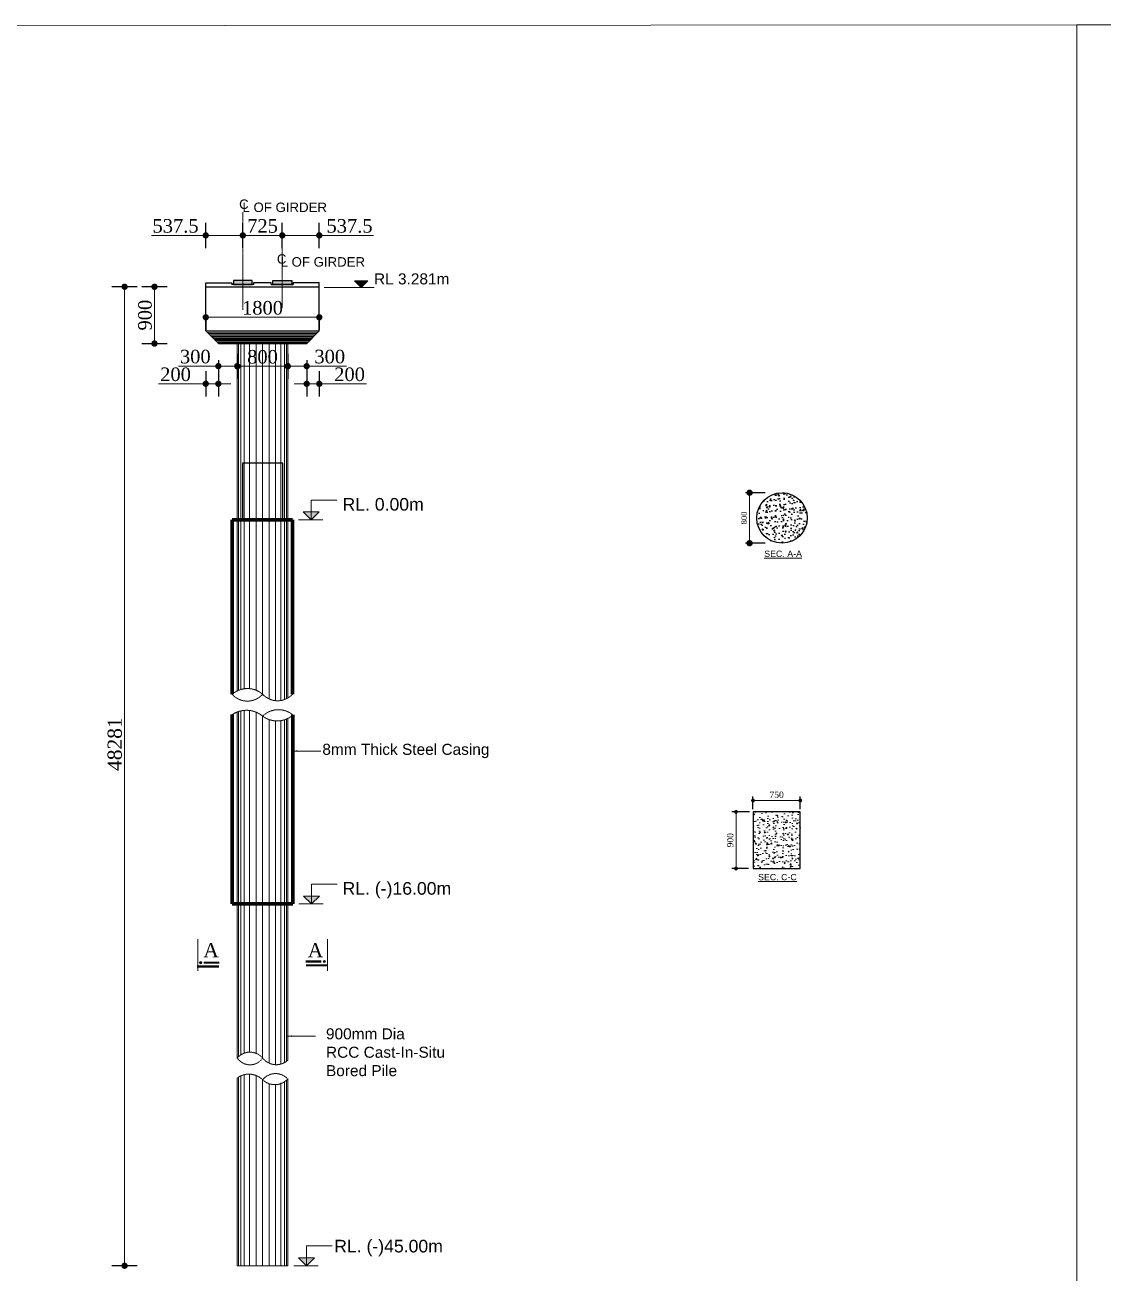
# Model space of a CAD drawing. Header units: millimetres. Extents: x -452357 to 35267, y 81803 to 461763.
# Drawn here: x -260224 to -243131, y 204031 to 223816 of the extents above; entities that cross this region are included whole.
import ezdxf

# ---------------------------------------------------------------- set-up
doc = ezdxf.new("R2010")
doc.units = ezdxf.units.MM
doc.header["$PDMODE"] = 2
doc.linetypes.add('CENTER', pattern=[2, 1.25, -0.25, 0.25, -0.25])
doc.linetypes.add('DASHED', pattern=[0.75, 0.5, -0.25])
doc.layers.get('Defpoints').update_dxf_attribs({"lineweight": 13})
for name, color, linetype, lineweight in [('Center Line', 34, 'Continuous', 15), ('Dimision', 96, 'Continuous', 18), ('hatch', 65, 'Continuous', 15), ('Hatching', 65, 'Continuous', 20), ('Pile', 11, 'Continuous', 15), ('Text', 7, 'Continuous', 15)]:
    doc.layers.add(name, color=color, linetype=linetype, lineweight=lineweight)
doc.layers.add('Pire Line', color=11, linetype='Continuous')
doc.styles.add('ROMANS', font='arial.ttf', dxfattribs={"height": 200})
doc.styles.get("Standard").update_dxf_attribs({"font": 'times.ttf'})
doc.dimstyles.new('ISO-25', dxfattribs={"dimtxt": 175, "dimasz": 100, "dimexe": 65, "dimexo": 115.625, "dimgap": 40, "dimtad": 1, "dimtoh": 1, "dimdec": 0, "dimtxsty": 'Standard', "dimblk": 'DOT', "dimcen": 300, "dimclrd": 256, "dimclre": 256, "dimclrt": 256, "dimadec": 0, "dimazin": 0, "dimtfac": 1, "dimtdec": 0, "dimtix": 1, "dimtmove": 0, "dimatfit": 3, "dimldrblk": 'DOT', "dimfxl": 75, "dimlwd": -1, "dimarcsym": 0})
doc.dimstyles.get("Standard").update_dxf_attribs({"dimtxt": 100, "dimasz": 100, "dimexe": 100, "dimexo": 100, "dimgap": 50, "dimtad": 1, "dimdec": 0, "dimlfac": -1, "dimzin": 0, "dimdsep": 46, "dimtxsty": 'Standard', "dimblk": 'DOT', "dimcen": 0, "dimclrd": 4, "dimclre": 4, "dimclrt": 4, "dimadec": 0, "dimazin": 0, "dimtfac": 1, "dimtdec": 0, "dimtix": 1, "dimtofl": 0, "dimtmove": 0, "dimatfit": 3, "dimfxl": 80, "dimtolj": 1, "dimtzin": 0, "dimlwd": 15, "dimarcsym": 2})

# ---------------------------------------------------------------- blocks, each defined once
blk = doc.blocks.new('_Dot')
at = {"color": 0, "linetype": 'ByBlock', "lineweight": -2}
blk.add_line((-0.5, 0), (-1, 0), dxfattribs=at)
at = {"color": 0, "linetype": 'ByBlock', "const_width": 0.5}
blk.add_lwpolyline([(-0.25, 0, 1), (0.25, 0, 1)], format="xyb", close=True, dxfattribs=at)
blk = doc.blocks.new('*D118')
at = {"layer": 'Defpoints', "color": 0, "ltscale": 3, "transparency": 16777216}
for p in [(-257357, 218749), (-257157, 218549), (-257157, 218128)]:
    blk.add_point(p, dxfattribs=at)
at = {"layer": 'Dimision', "lineweight": -2, "ltscale": 3, "transparency": 16777216}
for p, q in [((-257357, 218328), (-257357, 217928)), ((-257157, 218328), (-257157, 217928))]:
    blk.add_line(p, q, dxfattribs=at)
at = {"layer": 'Dimision', "ltscale": 3, "transparency": 16777216}
for p, q in [((-257457, 218128), (-258106, 218128)), ((-257157, 218128), (-257357, 218128)), ((-257057, 218128), (-256957, 218128))]:
    blk.add_line(p, q, dxfattribs=at)
at = {"layer": 'Dimision', "ltscale": 3, "transparency": 16777216, "xscale": 100, "yscale": 100, "zscale": 100}
blk.add_blockref('_Dot', (-257357, 218128), dxfattribs=at)
at = {"layer": 'Dimision', "ltscale": 3, "transparency": 16777216, "xscale": 100, "yscale": 100, "zscale": 100, "rotation": 180}
blk.add_blockref('_Dot', (-257157, 218128), dxfattribs=at)
at = {"layer": 'Dimision', "ltscale": 3, "transparency": 16777216, "insert": (-257836, 218277), "char_height": 215, "attachment_point": 5}
blk.add_mtext('200', dxfattribs=at)
blk = doc.blocks.new('*D119')
at = {"layer": 'Defpoints', "color": 0, "ltscale": 3, "transparency": 16777216}
for p in [(-257502, 219666), (-258504, 218766), (-258170, 218766)]:
    blk.add_point(p, dxfattribs=at)
at = {"layer": 'Dimision', "lineweight": -2, "ltscale": 3, "transparency": 16777216}
for p, q in [((-257970, 219666), (-258370, 219666)), ((-258370, 218766), (-257970, 218766))]:
    blk.add_line(p, q, dxfattribs=at)
at = {"layer": 'Dimision', "ltscale": 3, "transparency": 16777216}
blk.add_line((-258170, 219566), (-258170, 218866), dxfattribs=at)
at = {"layer": 'Dimision', "ltscale": 3, "transparency": 16777216, "xscale": 100, "yscale": 100, "zscale": 100}
for p, rotation in [((-258170, 219666), 90), ((-258170, 218766), 270)]:
    blk.add_blockref('_Dot', p, dxfattribs=dict(at, rotation=rotation))
at = {"layer": 'Dimision', "ltscale": 3, "transparency": 16777216, "insert": (-258320, 219216), "char_height": 215, "attachment_point": 5, "rotation": 90}
blk.add_mtext('900', dxfattribs=at)
blk = doc.blocks.new('*D165')
at = {"layer": 'Defpoints', "color": 0, "ltscale": 3, "transparency": 16777216}
for p in [(-257357, 219212), (-255557, 219215), (-255557, 219182)]:
    blk.add_point(p, dxfattribs=at)
at = {"layer": 'Dimision', "lineweight": -2, "ltscale": 3, "transparency": 16777216}
for p, q in [((-257357, 219182), (-257357, 218982)), ((-255557, 219182), (-255557, 218982))]:
    blk.add_line(p, q, dxfattribs=at)
at = {"layer": 'Dimision', "ltscale": 3, "transparency": 16777216}
blk.add_line((-257257, 219182), (-255657, 219182), dxfattribs=at)
at = {"layer": 'Dimision', "ltscale": 3, "transparency": 16777216, "xscale": 100, "yscale": 100, "zscale": 100, "rotation": 180}
blk.add_blockref('_Dot', (-257357, 219182), dxfattribs=at)
at = {"layer": 'Dimision', "ltscale": 3, "transparency": 16777216, "xscale": 100, "yscale": 100, "zscale": 100}
blk.add_blockref('_Dot', (-255557, 219182), dxfattribs=at)
at = {"layer": 'Dimision', "ltscale": 3, "transparency": 16777216, "insert": (-256457, 219331), "char_height": 215, "attachment_point": 5}
blk.add_mtext('1800', dxfattribs=at)
blk = doc.blocks.new('*D120')
at = {"layer": 'Defpoints', "color": 0, "ltscale": 3, "transparency": 16777216}
for p in [(-256769, 220480), (-256769, 220207), (-257357, 219598)]:
    blk.add_point(p, dxfattribs=at)
at = {"layer": 'Dimision', "lineweight": -2, "ltscale": 3, "transparency": 16777216}
for p, q in [((-257357, 220280), (-257357, 220680)), ((-256769, 220322), (-256769, 220680))]:
    blk.add_line(p, q, dxfattribs=at)
at = {"layer": 'Dimision', "ltscale": 3, "transparency": 16777216}
for p, q in [((-257357, 220480), (-258215, 220480)), ((-256869, 220480), (-257257, 220480))]:
    blk.add_line(p, q, dxfattribs=at)
at = {"layer": 'Dimision', "ltscale": 3, "transparency": 16777216, "xscale": 100, "yscale": 100, "zscale": 100, "rotation": 180}
blk.add_blockref('_Dot', (-257357, 220480), dxfattribs=at)
at = {"layer": 'Dimision', "ltscale": 3, "transparency": 16777216, "xscale": 100, "yscale": 100, "zscale": 100}
blk.add_blockref('_Dot', (-256769, 220480), dxfattribs=at)
at = {"layer": 'Dimision', "ltscale": 3, "transparency": 16777216, "insert": (-257836, 220629), "char_height": 215, "attachment_point": 5}
blk.add_mtext('537.5', dxfattribs=at)
blk = doc.blocks.new('*D121')
at = {"layer": 'Defpoints', "color": 0, "ltscale": 3, "transparency": 16777216}
for p in [(-255557, 220480), (-256144, 220025), (-255557, 219487)]:
    blk.add_point(p, dxfattribs=at)
at = {"layer": 'Dimision', "lineweight": -2, "ltscale": 3, "transparency": 16777216}
for p, q in [((-256144, 220280), (-256144, 220680)), ((-255557, 220280), (-255557, 220680))]:
    blk.add_line(p, q, dxfattribs=at)
at = {"layer": 'Dimision', "ltscale": 3, "transparency": 16777216}
for p, q in [((-256044, 220480), (-255657, 220480)), ((-255557, 220480), (-254699, 220480))]:
    blk.add_line(p, q, dxfattribs=at)
at = {"layer": 'Dimision', "ltscale": 3, "transparency": 16777216, "xscale": 100, "yscale": 100, "zscale": 100, "rotation": 180}
blk.add_blockref('_Dot', (-256144, 220480), dxfattribs=at)
at = {"layer": 'Dimision', "ltscale": 3, "transparency": 16777216, "xscale": 100, "yscale": 100, "zscale": 100}
blk.add_blockref('_Dot', (-255557, 220480), dxfattribs=at)
at = {"layer": 'Dimision', "ltscale": 3, "transparency": 16777216, "insert": (-255078, 220629), "char_height": 215, "attachment_point": 5}
blk.add_mtext('537.5', dxfattribs=at)
blk = doc.blocks.new('*D122')
at = {"layer": 'Defpoints', "color": 0, "ltscale": 3, "transparency": 16777216}
for p in [(-256857, 218681), (-257157, 218618), (-256857, 218408)]:
    blk.add_point(p, dxfattribs=at)
at = {"layer": 'Dimision', "lineweight": -2, "ltscale": 3, "transparency": 16777216}
for p, q in [((-257157, 218502), (-257157, 218208)), ((-256857, 218566), (-256857, 218208))]:
    blk.add_line(p, q, dxfattribs=at)
at = {"layer": 'Dimision', "ltscale": 3, "transparency": 16777216}
for p, q in [((-257157, 218408), (-257789, 218408)), ((-256957, 218408), (-257057, 218408))]:
    blk.add_line(p, q, dxfattribs=at)
at = {"layer": 'Dimision', "ltscale": 3, "transparency": 16777216, "xscale": 100, "yscale": 100, "zscale": 100, "rotation": 180}
blk.add_blockref('_Dot', (-257157, 218408), dxfattribs=at)
at = {"layer": 'Dimision', "ltscale": 3, "transparency": 16777216, "xscale": 100, "yscale": 100, "zscale": 100}
blk.add_blockref('_Dot', (-256857, 218408), dxfattribs=at)
at = {"layer": 'Dimision', "ltscale": 3, "transparency": 16777216, "insert": (-257523, 218558), "char_height": 215, "attachment_point": 5}
blk.add_mtext('300', dxfattribs=at)
blk = doc.blocks.new('*D166')
at = {"layer": 'Defpoints', "color": 0, "ltscale": 3, "transparency": 16777216}
for p in [(-256769, 220480), (-256769, 219766), (-256144, 219766)]:
    blk.add_point(p, dxfattribs=at)
at = {"layer": 'Dimision', "lineweight": -2, "ltscale": 3, "transparency": 16777216}
for p, q in [((-256769, 220280), (-256769, 220680)), ((-256144, 220280), (-256144, 220680))]:
    blk.add_line(p, q, dxfattribs=at)
at = {"layer": 'Dimision', "ltscale": 3, "transparency": 16777216}
blk.add_line((-256244, 220480), (-256669, 220480), dxfattribs=at)
at = {"layer": 'Dimision', "ltscale": 3, "transparency": 16777216, "xscale": 100, "yscale": 100, "zscale": 100, "rotation": 180}
blk.add_blockref('_Dot', (-256769, 220480), dxfattribs=at)
at = {"layer": 'Dimision', "ltscale": 3, "transparency": 16777216, "xscale": 100, "yscale": 100, "zscale": 100}
blk.add_blockref('_Dot', (-256144, 220480), dxfattribs=at)
at = {"layer": 'Dimision', "ltscale": 3, "transparency": 16777216, "insert": (-256457, 220629), "char_height": 215, "attachment_point": 5}
blk.add_mtext('725', dxfattribs=at)
blk = doc.blocks.new('*D167')
at = {"layer": 'Defpoints', "color": 0, "ltscale": 3, "transparency": 16777216}
for p in [(-256857, 218766), (-256057, 218766), (-256057, 218405)]:
    blk.add_point(p, dxfattribs=at)
at = {"layer": 'Dimision', "lineweight": -2, "ltscale": 3, "transparency": 16777216}
for p, q in [((-256857, 218605), (-256857, 218205)), ((-256057, 218605), (-256057, 218205))]:
    blk.add_line(p, q, dxfattribs=at)
at = {"layer": 'Dimision', "ltscale": 3, "transparency": 16777216}
blk.add_line((-256757, 218405), (-256157, 218405), dxfattribs=at)
at = {"layer": 'Dimision', "ltscale": 3, "transparency": 16777216, "xscale": 100, "yscale": 100, "zscale": 100, "rotation": 180}
blk.add_blockref('_Dot', (-256857, 218405), dxfattribs=at)
at = {"layer": 'Dimision', "ltscale": 3, "transparency": 16777216, "xscale": 100, "yscale": 100, "zscale": 100}
blk.add_blockref('_Dot', (-256057, 218405), dxfattribs=at)
at = {"layer": 'Dimision', "ltscale": 3, "transparency": 16777216, "insert": (-256457, 218554), "char_height": 215, "attachment_point": 5}
blk.add_mtext('800', dxfattribs=at)
blk = doc.blocks.new('*D123')
at = {"layer": 'Defpoints', "color": 0, "ltscale": 3, "transparency": 16777216}
for p in [(-255557, 218749), (-255757, 218549), (-255757, 218128)]:
    blk.add_point(p, dxfattribs=at)
at = {"layer": 'Dimision', "lineweight": -2, "ltscale": 3, "transparency": 16777216}
for p, q in [((-255757, 218328), (-255757, 217928)), ((-255557, 218328), (-255557, 217928))]:
    blk.add_line(p, q, dxfattribs=at)
at = {"layer": 'Dimision', "ltscale": 3, "transparency": 16777216}
for p, q in [((-255857, 218128), (-255957, 218128)), ((-255757, 218128), (-255557, 218128)), ((-255457, 218128), (-254808, 218128))]:
    blk.add_line(p, q, dxfattribs=at)
at = {"layer": 'Dimision', "ltscale": 3, "transparency": 16777216, "xscale": 100, "yscale": 100, "zscale": 100}
blk.add_blockref('_Dot', (-255757, 218128), dxfattribs=at)
at = {"layer": 'Dimision', "ltscale": 3, "transparency": 16777216, "xscale": 100, "yscale": 100, "zscale": 100, "rotation": 180}
blk.add_blockref('_Dot', (-255557, 218128), dxfattribs=at)
at = {"layer": 'Dimision', "ltscale": 3, "transparency": 16777216, "insert": (-255077, 218277), "char_height": 215, "attachment_point": 5}
blk.add_mtext('200', dxfattribs=at)
blk = doc.blocks.new('*D124')
at = {"layer": 'Defpoints', "color": 0, "ltscale": 3, "transparency": 16777216}
for p in [(-256057, 218681), (-255757, 218618), (-256057, 218408)]:
    blk.add_point(p, dxfattribs=at)
at = {"layer": 'Dimision', "lineweight": -2, "ltscale": 3, "transparency": 16777216}
for p, q in [((-256057, 218566), (-256057, 218208)), ((-255757, 218502), (-255757, 218208))]:
    blk.add_line(p, q, dxfattribs=at)
at = {"layer": 'Dimision', "ltscale": 3, "transparency": 16777216}
for p, q in [((-255957, 218408), (-255857, 218408)), ((-255757, 218408), (-255125, 218408))]:
    blk.add_line(p, q, dxfattribs=at)
at = {"layer": 'Dimision', "ltscale": 3, "transparency": 16777216, "xscale": 100, "yscale": 100, "zscale": 100, "rotation": 180}
blk.add_blockref('_Dot', (-256057, 218408), dxfattribs=at)
at = {"layer": 'Dimision', "ltscale": 3, "transparency": 16777216, "xscale": 100, "yscale": 100, "zscale": 100}
blk.add_blockref('_Dot', (-255757, 218408), dxfattribs=at)
at = {"layer": 'Dimision', "ltscale": 3, "transparency": 16777216, "insert": (-255391, 218558), "char_height": 215, "attachment_point": 5}
blk.add_mtext('300', dxfattribs=at)
blk = doc.blocks.new('*D125')
at = {"layer": 'Defpoints', "color": 0, "ltscale": 3, "transparency": 16777216}
for p in [(-258644, 219666), (-257950, 219666), (-257570, 204147)]:
    blk.add_point(p, dxfattribs=at)
at = {"layer": 'Dimision', "lineweight": -2, "ltscale": 3, "transparency": 16777216}
for p, q in [((-258444, 219666), (-258844, 219666)), ((-258444, 204147), (-258844, 204147))]:
    blk.add_line(p, q, dxfattribs=at)
at = {"layer": 'Dimision', "ltscale": 3, "transparency": 16777216}
blk.add_line((-258644, 204247), (-258644, 219566), dxfattribs=at)
at = {"layer": 'Dimision', "ltscale": 3, "transparency": 16777216, "xscale": 100, "yscale": 100, "zscale": 100}
for p, rotation in [((-258644, 219666), 90), ((-258644, 204147), 270)]:
    blk.add_blockref('_Dot', p, dxfattribs=dict(at, rotation=rotation))
at = {"layer": 'Dimision', "ltscale": 3, "transparency": 16777216, "insert": (-258799, 212415), "char_height": 225, "attachment_point": 5, "rotation": 90}
blk.add_mtext('48281', dxfattribs=at)
blk = doc.blocks.new('*D139')
at = {"layer": 'Defpoints', "color": 0, "ltscale": 5, "transparency": 16777216}
for p in [(-247931, 211522), (-248681, 211266), (-247931, 211266)]:
    blk.add_point(p, dxfattribs=at)
at = {"layer": 'Dimision', "lineweight": -2, "ltscale": 5, "transparency": 16777216}
for p, q in [((-248681, 211382), (-248681, 211587)), ((-247931, 211382), (-247931, 211587))]:
    blk.add_line(p, q, dxfattribs=at)
at = {"layer": 'Dimision', "ltscale": 5, "transparency": 16777216}
blk.add_line((-248621, 211522), (-247991, 211522), dxfattribs=at)
at = {"layer": 'Dimision', "ltscale": 5, "transparency": 16777216, "xscale": 60, "yscale": 60, "zscale": 60, "rotation": 180}
blk.add_blockref('_Dot', (-248681, 211522), dxfattribs=at)
at = {"layer": 'Dimision', "ltscale": 5, "transparency": 16777216, "xscale": 60, "yscale": 60, "zscale": 60}
blk.add_blockref('_Dot', (-247931, 211522), dxfattribs=at)
at = {"layer": 'Dimision', "ltscale": 5, "transparency": 16777216, "insert": (-248306, 211613), "char_height": 120, "attachment_point": 5}
blk.add_mtext('{\\H0.83333x;750}', dxfattribs=at)
blk = doc.blocks.new('*D140')
at = {"layer": 'Defpoints', "color": 0, "ltscale": 5, "transparency": 16777216}
for p in [(-248374, 216401), (-248735, 215601), (-248374, 215601)]:
    blk.add_point(p, dxfattribs=at)
at = {"layer": 'Dimision', "lineweight": -2, "ltscale": 5, "transparency": 16777216}
for p, q in [((-248489, 216401), (-248800, 216401)), ((-248489, 215601), (-248800, 215601))]:
    blk.add_line(p, q, dxfattribs=at)
at = {"layer": 'Dimision', "ltscale": 5, "transparency": 16777216}
blk.add_line((-248735, 216301), (-248735, 215701), dxfattribs=at)
at = {"layer": 'Dimision', "ltscale": 5, "transparency": 16777216, "xscale": 100, "yscale": 100, "zscale": 100}
for p, rotation in [((-248735, 216401), 90), ((-248735, 215601), 270)]:
    blk.add_blockref('_Dot', p, dxfattribs=dict(at, rotation=rotation))
at = {"layer": 'Dimision', "ltscale": 5, "transparency": 16777216, "insert": (-248821, 216001), "char_height": 160, "attachment_point": 5, "rotation": 90}
blk.add_mtext('{\\H0.5625x;800}', dxfattribs=at)
blk = doc.blocks.new('*D141')
at = {"layer": 'Defpoints', "color": 0, "ltscale": 5, "transparency": 16777216}
for p in [(-248622, 211342), (-248950, 210442), (-248636, 210442)]:
    blk.add_point(p, dxfattribs=at)
at = {"layer": 'Dimision', "lineweight": -2, "ltscale": 5, "transparency": 16777216}
for p, q in [((-248737, 211342), (-249015, 211342)), ((-248752, 210442), (-249015, 210442))]:
    blk.add_line(p, q, dxfattribs=at)
at = {"layer": 'Dimision', "ltscale": 5, "transparency": 16777216}
blk.add_line((-248950, 211282), (-248950, 210502), dxfattribs=at)
at = {"layer": 'Dimision', "ltscale": 5, "transparency": 16777216, "xscale": 60, "yscale": 60, "zscale": 60}
for p, rotation in [((-248950, 211342), 90), ((-248950, 210442), 270)]:
    blk.add_blockref('_Dot', p, dxfattribs=dict(at, rotation=rotation))
at = {"layer": 'Dimision', "ltscale": 5, "transparency": 16777216, "insert": (-249041, 210892), "char_height": 120, "attachment_point": 5, "rotation": 90}
blk.add_mtext('{\\H0.83333x;900}', dxfattribs=at)

msp = doc.modelspace()

# ---------------------------------------------------------------- hatches: boundary and pattern name
at = {"layer": 'Dimision', "ltscale": 5}
msp.add_hatch(color=256, dxfattribs=at).paths.add_polyline_path([(-254998.6, 219762.3), (-254786.5, 219762.3), (-254892.5, 219656.2)])
at = {"layer": 'Dimision', "ltscale": 3}
for points in [[(-255812.9, 216096.5), (-255686.7, 215970.3), (-255560.5, 216096.5)], [(-255806.5, 210007.8), (-255680.4, 209881.6), (-255554.2, 210007.8)], [(-255887.9, 204272.9), (-255761.7, 204146.7), (-255635.5, 204272.9)]]:
    msp.add_hatch(color=256, dxfattribs=at).paths.add_polyline_path(points)
at = {"layer": 'Hatching', "ltscale": 3}
h = msp.add_hatch(dxfattribs=at)
h.set_pattern_fill('AR-CONC', color=256, style=0)
h.set_pattern_definition([(50, (178600.08, 80032.49), (182.18467, -15.939086), [19.05, -209.55]), (355, (178600.08, 80032.5), (-35.242826, 191.05664), [15.24, -167.64]), (100.451, (178615.26, 80031.16), (146.9425, 175.11669), [16.19, -178.09]), (46.1842, (178600.08, 80083.3), (271.07904, -42.04233), [28.575, -314.325]), (96.6356, (178622.67, 80079.8), (237.40423, 247.42556), [24.285, -267.135]), (351.184, (178600.08, 80083.3), (237.4046, 247.42512), [22.86, -251.46]), (21, (178625.48, 80070.59), (151.61488, -102.26552), [19.05, -209.55]), (326, (178625.48, 80070.6), (61.80203, 184.18797), [15.24, -167.64]), (71.4514, (178638.11, 80062.07), (213.41649, 81.92286), [16.19, -178.09]), (37.5, (178600.08, 80032.49), (3.088603, 84.555039), [0, -165.608, 0, -170.18, 0, -168.275]), (7.5, (178600.08, 80032.49), (66.819663, 100.180575), [0, -97.028, 0, -161.798, 0, -64.135]), (327.5, (178543.435, 80032.49), (135.590595, -5.728744), [0, -63.5, 0, -198.12, 0, -262.89]), (317.5, (178518.03, 80032.49), (148.12918, 25.42649), [0, -82.55, 0, -131.572, 0, -186.69])])
h.paths.add_polyline_path([(-247930.6, 211342.3), (-248680.6, 211342.3), (-248680.6, 210442.3), (-247930.6, 210442.3)])
at = {"layer": 'Pire Line', "ltscale": 3}
h = msp.add_hatch(color=256, dxfattribs=at)
h.paths.add_polyline_path([(-256769.3, 219766.2), (-256919.3, 219766.2), (-256919.3, 219701.2), (-256769.3, 219701.2)])
h.paths.add_polyline_path([(-256619.3, 219766.2), (-256769.3, 219766.2), (-256769.3, 219701.2), (-256619.3, 219701.2)])
h = msp.add_hatch(color=256, dxfattribs=at)
h.paths.add_polyline_path([(-256144.3, 219766.2), (-255994.3, 219766.2), (-255994.3, 219701.2), (-256144.3, 219701.2)])
h.paths.add_polyline_path([(-256294.3, 219766.2), (-256144.3, 219766.2), (-256144.3, 219701.2), (-256294.3, 219701.2)])
at = {"layer": 'Pire Line', "ltscale": 5}
h = msp.add_hatch(dxfattribs=at)
h.set_pattern_fill('AR-CONC', color=256, style=0)
h.set_pattern_definition([(50, (229529.67, 3870.8), (182.18467, -15.939086), [19.05, -209.55]), (355, (229529.67, 3870.8), (-35.24342, 191.056845), [15.24, -167.640584]), (100.451445, (229544.85, 3869.47), (146.94125, 175.11775), [16.19001, -178.090245]), (46.1842, (229529.67, 3921.6), (271.07904, -42.04233), [28.575, -314.325]), (96.63556, (229552.26, 3918.1), (237.40413, 247.42612), [24.28502, -267.13561]), (351.18415, (229529.67, 3921.6), (237.40413, 247.42612), [22.85997, -251.45973]), (21, (229555.07, 3908.9), (151.61439, -102.2652), [19.05, -209.55]), (326, (229555.07, 3908.9), (61.80203, 184.187966), [15.24, -167.64]), (71.451445, (229567.7, 3900.38), (213.41642, 81.92277), [16.19001, -178.08994]), (37.5, (229529.67, 3870.8), (3.088603, 84.555039), [0, -165.608, 0, -170.18, 0, -168.275]), (7.5, (229529.67, 3870.8), (66.819663, 100.180575), [0, -97.028, 0, -161.798, 0, -64.135]), (327.5, (229473.03, 3870.8), (135.590595, -5.728744), [0, -63.5, 0, -198.12, 0, -262.89]), (317.5, (229447.63, 3870.8), (148.129181, 25.42649), [0, -82.55, 0, -131.572, 0, -186.69])])
h.paths.add_polyline_path([(-248620.4, 216001.3, 1), (-247820.4, 216001.3, 1)])
at = {"layer": 'Text'}
for points in [[(-257419, 208950.9, -1), (-257454.8, 208950.9, -1)], [(-255494.7, 208969.7, 1), (-255458.8, 208969.7, 1)]]:
    msp.add_hatch(color=256, dxfattribs=at).paths.add_polyline_path(points)

# ---------------------------------------------------------------- linework, layer by layer
at = {"layer": 'Center Line', "linetype": 'CENTER'}
for p, q in [((-256769.3, 219300.6), (-256769.3, 220850.9)), ((-256144.3, 219335.6), (-256144.3, 220279.1))]:
    msp.add_line(p, q, dxfattribs=at)
at = {"layer": 'Dimision', "ltscale": 5}
msp.add_line((-254689.3, 219656.2), (-255480.2, 219656.2), dxfattribs=at)
at = {"layer": 'Dimision', "ltscale": 3}
for p, q in [((-255686.7, 215970.3), (-255686.7, 216283.8)), ((-255686.7, 216283.8), (-255279.9, 216283.8)), ((-255885.4, 215970.3), (-255501.9, 215970.3)), ((-255680.4, 210195.1), (-255273.6, 210195.1)), ((-255680.4, 209881.6), (-255680.4, 210195.1)), ((-255879.1, 209881.6), (-255495.6, 209881.6)), ((-255761.7, 204146.7), (-255761.7, 204460.2)), ((-255761.7, 204460.2), (-255354.9, 204460.2)), ((-255960.4, 204146.7), (-255576.9, 204146.7))]:
    msp.add_line(p, q, dxfattribs=at)
at = {"layer": 'Dimision', "ltscale": 5}
msp.add_lwpolyline([(-254998.6, 219762.3), (-254786.5, 219762.3), (-254892.5, 219656.2)], close=True, dxfattribs=at)
at = {"layer": 'Dimision', "ltscale": 3}
for points in [[(-255560.5, 216096.5), (-255812.9, 216096.5), (-255686.7, 215970.3)], [(-255554.2, 210007.8), (-255806.5, 210007.8), (-255680.4, 209881.6)], [(-255635.5, 204272.9), (-255887.9, 204272.9), (-255761.7, 204146.7)]]:
    msp.add_lwpolyline(points, close=True, dxfattribs=at)
at = {"layer": 'hatch', "ltscale": 3}
for p, q in [((-256856.8, 218766.2), (-256056.8, 218766.2)), ((-256353.3, 213132.1), (-256353.3, 215970.3)), ((-256249.2, 213104.2), (-256249.2, 215970.3)), ((-256165.5, 213107.2), (-256165.5, 215970.3)), ((-256111.2, 213121.1), (-256111.2, 215970.3)), ((-256077.6, 213135), (-256077.6, 215970.3)), ((-256056.8, 213146), (-256056.8, 215970.3)), ((-256856.8, 204146.7), (-256056.8, 204146.7))]:
    msp.add_line(p, q, dxfattribs=at)
at = {"layer": 'hatch', "lineweight": 80, "ltscale": 3}
for p, q in [((-256938.1, 215970.3), (-256938.1, 213205.5)), ((-255981.8, 215970.3), (-256938.1, 215970.3)), ((-255981.8, 215970.3), (-255981.8, 213205.5)), ((-256938.1, 212882.8), (-256938.1, 209881.6)), ((-255975.5, 212877.7), (-255975.5, 209881.6)), ((-255975.5, 209881.6), (-256938.1, 209881.6))]:
    msp.add_line(p, q, dxfattribs=at)
at = {"layer": 'hatch', "ltscale": 3}
for points in [[(-277316.1, 223790.8), (-243546.4, 223816.1), (-243546.4, 187871.7), (-277316.1, 187871.7)], [(-243546.4, 223816.1), (-208199.3, 223816.1), (-208199.3, 187871.7), (-243546.4, 187871.7)]]:
    msp.add_lwpolyline(points, close=True, dxfattribs=at)
at = {"layer": 'Hatching', "ltscale": 3}
for p, q in [((-256294.3, 219766.2), (-255994.3, 219766.2)), ((-256856.8, 218766.2), (-256856.8, 213251.3)), ((-256856.8, 213259.5), (-256856.8, 218766.2)), ((-256836, 213268.9), (-256836, 218766.2)), ((-256802.5, 213280.8), (-256802.5, 218766.2)), ((-256748.1, 213292.8), (-256748.1, 218766.2)), ((-256664.4, 213295), (-256664.4, 218766.2)), ((-256560.3, 213270), (-256560.3, 218766.2)), ((-256456.8, 213203.9), (-256456.8, 218766.2)), ((-256353.3, 215970.3), (-256353.3, 218766.2)), ((-256249.2, 215970.3), (-256249.2, 218766.2)), ((-256165.5, 215970.3), (-256165.5, 218766.2)), ((-256111.2, 215970.3), (-256111.2, 218766.2)), ((-256077.6, 215970.3), (-256077.6, 218766.2)), ((-256056.8, 218766.2), (-256056.8, 215970.3)), ((-256056.8, 215970.3), (-256056.8, 218766.2)), ((-256056.8, 215970.3), (-256056.8, 213155.5)), ((-256856.8, 207440.5), (-256856.8, 212925.1)), ((-256856.8, 212923.5), (-256856.8, 207440.5)), ((-256836, 207462), (-256836, 212932.4)), ((-256802.5, 207488.4), (-256802.5, 212941.7)), ((-256748.1, 207516), (-256748.1, 212950.3)), ((-256664.4, 207532.3), (-256664.4, 212949.1)), ((-256560.3, 207514.5), (-256560.3, 212922.3)), ((-256156.8, 212952.3), (-256156.8, 212952)), ((-256456.8, 207438.4), (-256456.8, 212860.9)), ((-256353.3, 207358.4), (-256353.3, 212805)), ((-256249.2, 207333.6), (-256249.2, 212783.9)), ((-256165.5, 207343.9), (-256165.5, 212788.1)), ((-256111.2, 207366.1), (-256111.2, 212801.1)), ((-256077.6, 207387.6), (-256077.6, 212813.5)), ((-256056.8, 212823.1), (-256056.8, 207399.6)), ((-256056.8, 207404.9), (-256056.8, 212823.1)), ((-256802.5, 204146.7), (-256802.5, 207156.1)), ((-256748.1, 204146.7), (-256748.1, 207175.1)), ((-256681.8, 207340.2), (-256681.8, 207340)), ((-256664.4, 204146.7), (-256664.4, 207184.1)), ((-256560.3, 204146.7), (-256560.3, 207162.9)), ((-256856.8, 207124.3), (-256856.8, 204146.7)), ((-256856.8, 204146.7), (-256856.8, 207124.3)), ((-256836, 204146.7), (-256836, 207138.2)), ((-256836, 207095.8), (-256836, 204146.7)), ((-256802.5, 207073.2), (-256802.5, 204146.7)), ((-256748.1, 207048.6), (-256748.1, 204146.7)), ((-256664.4, 207025.8), (-256664.4, 204146.7)), ((-256560.3, 207021.6), (-256560.3, 204146.7)), ((-256456.8, 204146.7), (-256456.8, 207096.2)), ((-256456.8, 207094.8), (-256456.8, 204146.7)), ((-256353.3, 204146.7), (-256353.3, 207032.8)), ((-256353.3, 207021.6), (-256353.3, 204146.7)), ((-256249.2, 207025.8), (-256249.2, 204146.7)), ((-256249.2, 204146.7), (-256249.2, 207017.8)), ((-256165.5, 207048.6), (-256165.5, 204146.7)), ((-256165.5, 204146.7), (-256165.5, 207034.8)), ((-256111.2, 207073.2), (-256111.2, 204146.7)), ((-256111.2, 204146.7), (-256111.2, 207061.7)), ((-256077.6, 207095.8), (-256077.6, 204146.7)), ((-256077.6, 204146.7), (-256077.6, 207087)), ((-256056.8, 207114), (-256056.8, 204146.7)), ((-256056.8, 204146.7), (-256056.8, 207107.2))]:
    msp.add_line(p, q, dxfattribs=at)
at = {"layer": 'Hatching', "ltscale": 5}
for p, q in [((-257356.8, 218966.2), (-255556.8, 218966.2)), ((-257336.5, 218945.9), (-255577.1, 218945.9)), ((-257314.3, 218923.8), (-255599.3, 218923.8)), ((-257292.2, 218901.6), (-255621.5, 218901.6)), ((-257271.8, 218881.3), (-255641.8, 218881.3)), ((-257255.2, 218864.7), (-255658.4, 218864.7)), ((-257238.6, 218848), (-255675, 218848)), ((-257222, 218831.4), (-255691.6, 218831.4)), ((-257207.2, 218816.6), (-255706.4, 218816.6)), ((-257185, 218794.5), (-255728.6, 218794.5))]:
    msp.add_line(p, q, dxfattribs=at)
msp.add_lwpolyline([(-257170, 218779.4), (-255743.7, 218779.4)], dxfattribs=at)
at = {"layer": 'Pile', "linetype": 'DASHED', "ltscale": 5}
for points in [[(-255981.8, 213205.5, -0.4335865), (-256455.4, 213205.5, 0.3767414), (-256938.1, 213205.5, 0.4459787), (-256455.4, 213205.5)], [(-256938.1, 212882.8, -0.3320842), (-256455.4, 212859.8, 0.3553736), (-255975.5, 212877.7, 0.384713), (-256455.4, 212859.8)], [(-256056.8, 207404.9, -0.442265), (-256455.4, 207440.5, 0.4581306), (-256856.8, 207440.5, 0.5420977), (-256455.4, 207440.5)], [(-256856.8, 207124.3, -0.3680063), (-256455.4, 207094.8, 0.4180624), (-256056.8, 207107.2, 0.4617894), (-256455.4, 207094.8)]]:
    msp.add_lwpolyline(points, format="xyb", dxfattribs=at)
at = {"layer": 'Pire Line', "ltscale": 10}
for p, q in [((-257356.8, 218966.2), (-257356.8, 219726.2)), ((-257356.8, 219726.2), (-256944.3, 219726.2)), ((-257356.8, 219666.2), (-255556.8, 219666.2)), ((-256594.3, 219731.2), (-256356.8, 219731.2)), ((-255556.8, 218966.2), (-255556.8, 219731.2)), ((-257156.8, 218766.2), (-257356.8, 218966.2)), ((-255556.8, 218966.2), (-255756.8, 218766.2)), ((-257156.8, 218766.2), (-255756.8, 218766.2))]:
    msp.add_line(p, q, dxfattribs=at)
at = {"layer": 'Pire Line', "ltscale": 5}
for p, q in [((-248680.6, 211342.3), (-248680.6, 210442.3)), ((-247930.6, 211342.3), (-248680.6, 211342.3)), ((-247930.6, 210442.3), (-247930.6, 211342.3)), ((-248680.6, 210442.3), (-247930.6, 210442.3))]:
    msp.add_line(p, q, dxfattribs=at)
for points in [[(-256944.3, 219726.2), (-256944.3, 219701.2)], [(-256594.3, 219701.2), (-256594.3, 219731.2)], [(-256319.3, 219701.2), (-256319.3, 219731.2)], [(-255969.3, 219731.2), (-255969.3, 219701.2)]]:
    msp.add_lwpolyline(points, dxfattribs=at)
at = {"layer": 'Pire Line', "ltscale": 10}
for points in [[(-256594.3, 219701.2), (-256944.3, 219701.2)], [(-256431.8, 219731.2), (-256319.3, 219731.2)], [(-256319.3, 219701.2), (-255969.3, 219701.2)], [(-255969.3, 219731.2), (-255556.8, 219731.2)]]:
    msp.add_lwpolyline(points, dxfattribs=at)
at = {"layer": 'Pire Line', "ltscale": 5}
for points in [[(-256619.3, 219766.2), (-256919.3, 219766.2), (-256919.3, 219701.2), (-256619.3, 219701.2)], [(-256294.3, 219766.2), (-255994.3, 219766.2), (-255994.3, 219701.2), (-256294.3, 219701.2)]]:
    msp.add_lwpolyline(points, close=True, dxfattribs=at)
at = {"layer": 'Pire Line', "linetype": 'DASHED', "ltscale": 5}
msp.add_lwpolyline([(-256776.5, 215970.3), (-256137.1, 215970.3), (-256137.1, 216870.3), (-256776.5, 216870.3)], close=True, dxfattribs=at)
at = {"layer": 'Pire Line', "ltscale": 5}
msp.add_circle((-248220.4, 216001.3), 400, dxfattribs=at)
at = {"layer": 'Text'}
for p, q in [((-257485, 209323.4), (-257485, 208823.9)), ((-255428.6, 209323.4), (-255428.6, 208823.9))]:
    msp.add_line(p, q, dxfattribs=at)
at = {"layer": 'Text', "const_width": 35.9}
for points in [[(-257391.4, 208950.9), (-257141.9, 208950.9)], [(-255522.2, 208969.7), (-255771.7, 208969.7)], [(-257496.3, 208889.8), (-257146.9, 208889.8)], [(-255417.3, 208908.6), (-255766.7, 208908.6)]]:
    msp.add_lwpolyline(points, dxfattribs=at)
at = {"layer": 'Text'}
for centre in [(-257436.9, 208950.9), (-255476.7, 208969.7)]:
    msp.add_circle(centre, 17.9, dxfattribs=at)

# ---------------------------------------------------------------- texts
at = {"layer": 'Text', "style": 'ROMANS'}
for s, height, p in [('RL 3.281m ', 175, (-254689.9, 219703.2)), (' RL. 0.00m ', 200, (-255267, 216117.4)), ('%%USEC. A-A', 100, (-248502.3, 215383)), ('8mm Thick Steel Casing', 175, (-255508.6, 212245.6)), ('%%USEC. C-C', 100, (-248600.1, 210258)), (' RL. (-)16.00m ', 200, (-255266.4, 210028.7)), (' RL. (-)45.00m ', 200, (-255398.6, 204357.7))]:
    msp.add_text(s, height=height, dxfattribs=at).set_placement(p)
at = {"layer": 'Text'}
for p in [(-257395.2, 209036.9), (-255739.7, 209036.9)]:
    msp.add_text('A', height=224.2, dxfattribs=at).set_placement(p)
at = {"layer": 'Text', "style": 'ROMANS'}
for s, insert, char_height, width, attachment_point in [('C', (-256828.3, 221049.6), 150, 8235.459, 1), ('L OF GIRDER', (-256774.4, 221000.5), 150, 8235.459, 1), ('C', (-256229.6, 220181.2), 150, 8235.459, 1), ('L OF GIRDER', (-256170.6, 220135.4), 150, 8235.459, 1), ('\\pxql;900mm Dia \\PRCC Cast-In-Situ Bored Pile', (-253153.5, 207910.7), 175, 2297.815, 3)]:
    msp.add_mtext(s, dxfattribs=dict(at, insert=insert, char_height=char_height, width=width, attachment_point=attachment_point))

# ---------------------------------------------------------------- dimensions: what is measured, and where the dimension line sits
at = {"layer": 'Dimision', "ltscale": 3}
for base, p1, p2, text, picture, middle in [((-256769.3, 220479.8), (-257356.8, 219598), (-256769.3, 220206.6), '537.5', '*D120', (-257835.9, 220479.8)), ((-255556.8, 220479.8), (-256144.3, 220024.9), (-255556.8, 219487), '537.5', '*D121', (-255077.7, 220479.8)), ((-257156.8, 218127.9), (-257356.8, 218749.5), (-257156.8, 218549.5), '200', '*D118', (-257836.5, 218127.9)), ((-256856.8, 218408.3), (-257156.8, 218617.6), (-256856.8, 218681.2), '300', '*D122', (-257522.8, 218408.3))]:
    dim = msp.add_linear_dim(base=base, p1=p1, p2=p2, text=text, dimstyle='ISO-25', override={"dimtxt": 215, "dimexe": 200, "dimfxl": 200, "dimfxlon": 1}, dxfattribs=at)
    dim.commit()
    dim.dimension.update_dxf_attribs({"geometry": picture, "text_midpoint": middle, "dimtype": 160})
for base, p1, p2, text, picture, middle in [((-256769.3, 220479.8), (-256144.3, 219766.2), (-256769.3, 219766.2), '725', '*D166', (-256456.8, 220629.5)), ((-255556.8, 219182.1), (-257356.8, 219211.6), (-255556.8, 219214.8), '1800', '*D165', (-256456.8, 219331.4))]:
    dim = msp.add_linear_dim(base=base, p1=p1, p2=p2, text=text, dimstyle='ISO-25', override={"dimtxt": 215, "dimexe": 200, "dimfxl": 200, "dimfxlon": 1}, dxfattribs=at)
    dim.commit()
    dim.dimension.update_dxf_attribs({"geometry": picture, "text_midpoint": middle})
for base, p1, p2, angle, text, override, picture, middle in [((-258644.1, 219666.2), (-257569.8, 204146.7), (-257949.9, 219666.2), 90, '48281', {"dimtxt": 225, "dimexe": 200, "dimfxl": 200, "dimfxlon": 1}, '*D125', (-258644.1, 212414.6)), ((-256056.8, 218408.3), (-255756.8, 218617.6), (-256056.8, 218681.2), 180, '300', {"dimtxt": 215, "dimexe": 200, "dimfxl": 200, "dimfxlon": 1}, '*D124', (-255390.8, 218408.3)), ((-255756.8, 218127.9), (-255556.8, 218749.5), (-255756.8, 218549.5), 180, '200', {"dimtxt": 215, "dimexe": 200, "dimfxl": 200, "dimfxlon": 1}, '*D123', (-255077.1, 218127.9))]:
    dim = msp.add_linear_dim(base=base, p1=p1, p2=p2, angle=angle, text=text, dimstyle='ISO-25', override=override, dxfattribs=at)
    dim.commit()
    dim.dimension.update_dxf_attribs({"geometry": picture, "text_midpoint": middle, "dimtype": 160})
dim = msp.add_linear_dim(base=(-258170.5, 218766.2), p1=(-257502.4, 219666.2), p2=(-258504, 218766.2), angle=90, text='900', dimstyle='ISO-25', override={"dimtxt": 215, "dimexe": 200, "dimfxl": 200, "dimfxlon": 1}, dxfattribs=at)
dim.commit()
dim.dimension.update_dxf_attribs({"geometry": '*D119', "text_midpoint": (-258320.2, 219216.2)})
dim = msp.add_linear_dim(base=(-256056.8, 218404.8), p1=(-256856.8, 218766.2), p2=(-256056.8, 218766.2), dimstyle='ISO-25', override={"dimtxt": 215, "dimexe": 200, "dimfxl": 200, "dimfxlon": 1}, dxfattribs=at)
dim.commit()
dim.dimension.update_dxf_attribs({"geometry": '*D167', "text_midpoint": (-256456.8, 218554.2)})
at = {"layer": 'Dimision', "ltscale": 5}
for base, p1, p2, text, override, picture, middle in [((-248735.1, 215601.3), (-248373.7, 216401.3), (-248373.7, 215601.3), '{\\H0.5625x;800}', {"dimtxt": 160}, '*D140', (-248820.9, 216001.3)), ((-248950.3, 210442.3), (-248621.7, 211342.3), (-248635.9, 210442.3), '{\\H0.83333x;900}', {"dimtxt": 120, "dimasz": 60}, '*D141', (-249041.3, 210892.3))]:
    dim = msp.add_linear_dim(base=base, p1=p1, p2=p2, angle=90, text=text, dimstyle='ISO-25', override=override, dxfattribs=at)
    dim.commit()
    dim.dimension.update_dxf_attribs({"geometry": picture, "text_midpoint": middle})
dim = msp.add_linear_dim(base=(-247930.6, 211522.1), p1=(-248680.6, 211266.1), p2=(-247930.6, 211266.1), text='{\\H0.83333x;750}', dimstyle='ISO-25', override={"dimtxt": 120, "dimasz": 60}, dxfattribs=at)
dim.commit()
dim.dimension.update_dxf_attribs({"geometry": '*D139', "text_midpoint": (-248305.6, 211613.1)})

# ---------------------------------------------------------------- leaders
at = {"layer": 'Dimision', "ltscale": 10}
for points in [[(-255981.9, 212305.6), (-255532.6, 212305.7)], [(-256064.6, 207787.1), (-255615.4, 207787.3)]]:
    msp.add_leader(points, dimstyle='Standard', override={"dimasz": 75}, dxfattribs=at)

doc.saveas('drawing.dxf')
